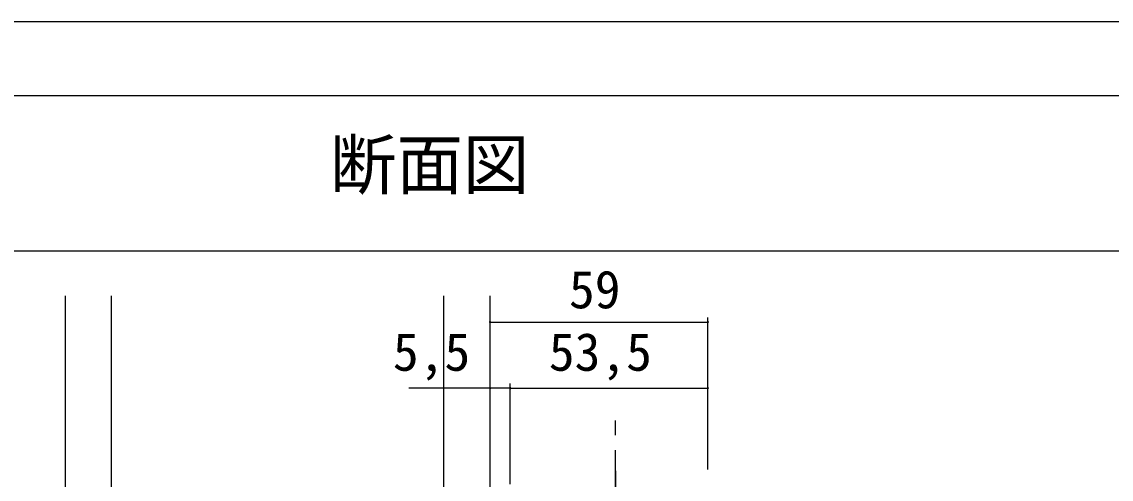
# Model space of a CAD drawing. Units: millimetres, scale not verified. Extents: x -800 to 800, y -554 to 554.
# Drawn here: x -428.2 to -133.1, y 430.2 to 554 of the extents above; entities that cross this region are included whole.
import ezdxf
from ezdxf.enums import TextEntityAlignment as Align

# ---------------------------------------------------------------- set-up
doc = ezdxf.new("R2010")
doc.units = ezdxf.units.MM
doc.header["$LTSCALE"] = 4
doc.linetypes.add('CHAIN1', pattern=[8, 5, -1, 1, -1])
for name, color, linetype, lineweight in [('1-0', 7, 'Continuous', 25), ('1-3_0', 7, 'Continuous', 25), ('2-0', 7, 'Continuous', 25)]:
    doc.layers.add(name, color=color, linetype=linetype, lineweight=lineweight)
doc.styles.add('ＭＳ ゴシック', font='')
doc.styles.get('ＭＳ ゴシック').set_extended_font_data('MS Gothic')

msp = doc.modelspace()

# ---------------------------------------------------------------- linework, layer by layer
at = {"layer": '1-0'}
for p, q in [((-780, 534), (152, 534)), ((-780, 492), (152, 492))]:
    msp.add_line(p, q, dxfattribs=at)
at = {"layer": '1-3_0'}
for p, q in [((-780, 534), (152, 534)), ((-780, 492), (152, 492))]:
    msp.add_line(p, q, dxfattribs=at)
msp.add_lwpolyline([(800, -554), (800, 554), (-800, 554), (-800, -554)], dxfattribs=at)
at = {"layer": '2-0'}
for p, q in [((-416.338, 379.826), (-416.338, 479.826)), ((-403.838, 379.826), (-403.838, 479.826)), ((-313.838, 379.826), (-313.838, 479.826)), ((-301.338, 379.826), (-301.338, 479.826)), ((-301.338, 433.826), (-301.338, 473.965)), ((-301.338, 472.715), (-242.338, 472.715)), ((-242.338, 432.826), (-242.338, 473.965)), ((-301.338, 433.826), (-301.338, 456.041)), ((-295.838, 428.826), (-295.838, 456.041)), ((-295.838, 432.826), (-295.838, 456.041)), ((-295.838, 454.791), (-242.338, 454.791)), ((-242.338, 432.826), (-242.338, 456.041)), ((-267.338, 432.464), (-267.338, 414.669))]:
    msp.add_line(p, q, dxfattribs=at)
at = {"layer": '2-0', "linetype": 'CHAIN1'}
msp.add_line((-267.338, 194.062), (-267.338, 446.23), dxfattribs=at)
at = {"layer": '2-0'}
msp.add_lwpolyline([(-295.838, 454.791), (-301.338, 454.791), (-323.318, 454.791)], dxfattribs=at)
for centre, start, end in [((-301.338, 472.715), 0, 180), ((-301.338, 472.715), 180, 0), ((-242.338, 472.715), 0, 180), ((-242.338, 472.715), 180, 0), ((-301.338, 454.791), 0, 180), ((-301.338, 454.791), 180, 0), ((-295.838, 454.791), 0, 180), ((-295.838, 454.791), 0, 180), ((-295.838, 454.791), 180, 0), ((-295.838, 454.791), 180, 0), ((-242.338, 454.791), 0, 180), ((-242.338, 454.791), 180, 0)]:
    msp.add_arc(centre, 0.156, start, end, dxfattribs=at)

# ---------------------------------------------------------------- texts
at = {"layer": '1-3_0', "style": 'ＭＳ ゴシック'}
msp.add_text('断面図', height=13.2, dxfattribs=at).set_placement((-344.697, 504.791), align=Align.BOTTOM_LEFT)
at = {"layer": '2-0', "style": 'ＭＳ ゴシック'}
for s, p in [('59', (-279.955, 473.34)), ('5,5', (-327.64, 456.431)), ('53,5', (-285.403, 456.431))]:
    msp.add_text(s, height=10.26, dxfattribs=at).set_placement(p, align=Align.BOTTOM_LEFT)

doc.saveas('drawing.dxf')
